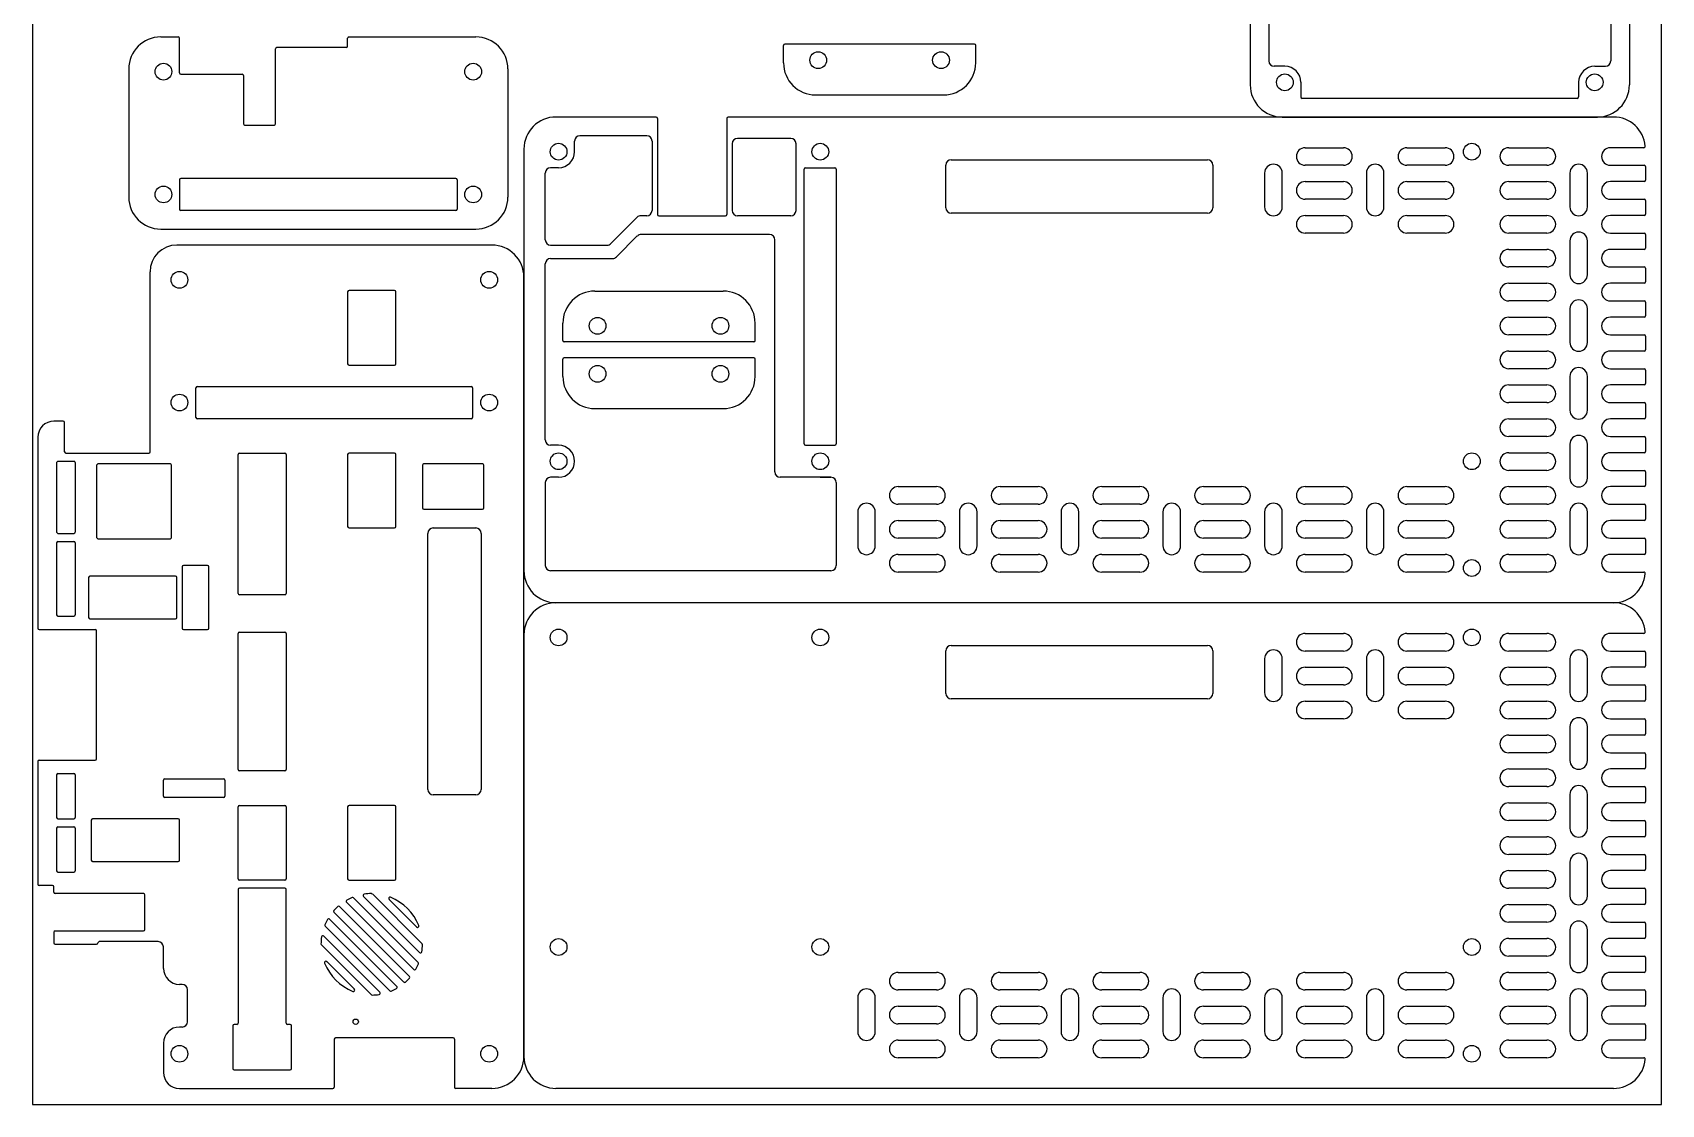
# Model space of a CAD drawing. Extents: x 0 to 305, y 0 to 305.
# Drawn here: x 0 to 305, y 0 to 200.8 of the extents above; entities that cross this region are included whole.
import ezdxf

# ---------------------------------------------------------------- set-up
doc = ezdxf.new("R2010")
doc.units = 0
doc.layers.get('0').update_dxf_attribs({"linetype": 'CONTINUOUS'})

msp = doc.modelspace()

# ---------------------------------------------------------------- linework, layer by layer
for p, q in [((0, 305), (0, 0)), ((305, 0), (305, 305)), ((228, 215), (228, 191)), ((299, 215), (299, 191)), ((231.5, 210.5), (231.5, 195.5)), ((295.5, 210.5), (295.5, 195.5)), ((24, 200), (27.25, 200)), ((27.5, 193.25), (27.5, 199.75)), ((59, 198.25), (59, 199.75)), ((59.25, 200), (83, 200)), ((140.61, 195.15), (140.61, 198.4)), ((176.36, 198.65), (140.86, 198.65)), ((176.61, 195.15), (176.61, 198.4)), ((58.75, 198), (45.75, 198)), ((18, 194), (18, 170)), ((27.75, 193), (39.25, 193)), ((89, 194), (89, 170)), ((234.5, 194.5), (232.5, 194.5)), ((292.5, 194.5), (294.5, 194.5)), ((146.61, 189.15), (170.61, 189.15)), ((237.5, 191.5), (237.5, 188.75)), ((289.5, 191.5), (289.5, 188.75)), ((289.25, 188.5), (237.75, 188.5)), ((116.75, 185), (98, 185)), ((296, 185), (130.25, 185)), ((234, 185), (237.5, 185)), ((237.5, 185), (293, 185)), ((115, 181.5), (102.5, 181.5)), ((141.96, 181), (132, 181)), ((142.96, 167.5), (142.96, 180)), ((92, 179), (92, 100)), ((144.46, 123.75), (144.46, 175.25)), ((150.5, 175.25), (150.5, 123.75)), ((27.5, 173.25), (27.5, 167.75)), ((79.25, 173.5), (27.75, 173.5)), ((79.5, 173.25), (79.5, 167.75)), ((79.25, 167.5), (27.75, 167.5)), ((24, 164), (27.5, 164)), ((27.5, 164), (83, 164)), ((86, 161), (27, 161)), ((22, 122.25), (22, 156)), ((67.75, 152.5), (59.25, 152.5)), ((92, 9), (92, 155)), ((59, 152.25), (59, 138.75)), ((68, 138.75), (68, 152.25)), ((105.3, 152.38), (129.3, 152.38)), ((99.3, 143.13), (99.3, 146.38)), ((135.3, 143.13), (135.3, 146.38)), ((135.05, 142.88), (99.55, 142.88)), ((59.25, 138.5), (67.75, 138.5)), ((99.3, 136.38), (99.3, 139.63)), ((135.05, 139.88), (99.55, 139.88)), ((135.3, 136.38), (135.3, 139.63)), ((30.6, 128.71), (30.6, 134.29)), ((30.85, 134.54), (82.15, 134.54)), ((82.4, 134.29), (82.4, 128.71)), ((82.15, 128.46), (30.85, 128.46)), ((105.3, 130.38), (129.3, 130.38)), ((6, 122.25), (6, 127.75)), ((6.25, 122), (21.75, 122)), ((38.75, 122), (47.25, 122)), ((67.75, 122), (59.25, 122)), ((4.5, 120.25), (4.5, 107.25)), ((4.75, 120.5), (7.75, 120.5)), ((8, 120.25), (8, 107.25)), ((12, 119.75), (12, 106.25)), ((25.75, 120), (12.25, 120)), ((26, 106.25), (26, 119.75)), ((38.5, 95.75), (38.5, 121.75)), ((47.5, 121.75), (47.5, 95.75)), ((59, 121.75), (59, 108.25)), ((68, 108.25), (68, 121.75)), ((73, 119.75), (73, 111.75)), ((84.25, 120), (73.25, 120)), ((84.5, 111.75), (84.5, 119.75)), ((96, 116.5), (96, 101)), ((73.25, 111.5), (84.25, 111.5)), ((4.75, 107), (7.75, 107)), ((59.25, 108), (67.75, 108)), ((4.5, 105.25), (4.5, 91.75)), ((4.75, 105.5), (7.75, 105.5)), ((8, 105.25), (8, 91.75)), ((12.25, 106), (25.75, 106)), ((28, 100.75), (28, 89.25)), ((32.75, 101), (28.25, 101)), ((33, 89.25), (33, 100.75)), ((10.5, 98.75), (10.5, 91.25)), ((26.75, 99), (10.75, 99)), ((27, 91.25), (27, 98.75)), ((149.5, 100), (97, 100)), ((47.25, 95.5), (38.75, 95.5)), ((4.75, 91.5), (7.75, 91.5)), ((296, 94), (98, 94)), ((296, 94), (98, 94)), ((1.25, 89), (11.75, 89)), ((10.75, 91), (26.75, 91)), ((12, 64.75), (12, 88.75)), ((28.25, 89), (32.75, 89)), ((38.75, 88.5), (47.25, 88.5)), ((38.5, 62.75), (38.5, 88.25)), ((47.5, 88.25), (47.5, 62.75)), ((92, 88), (92, 9)), ((1, 64.25), (1, 41.25)), ((1.25, 64.5), (11.75, 64.5)), ((4.5, 61.75), (4.5, 53.75)), ((4.75, 62), (7.75, 62)), ((8, 61.75), (8, 53.75)), ((24.75, 61), (35.75, 61)), ((47.25, 62.5), (38.75, 62.5)), ((24.5, 57.75), (24.5, 60.75)), ((36, 60.75), (36, 57.75)), ((35.75, 57.5), (24.75, 57.5)), ((38.5, 42.25), (38.5, 55.75)), ((38.75, 56), (47.25, 56)), ((47.5, 55.75), (47.5, 42.25)), ((59, 55.75), (59, 42.25)), ((67.75, 56), (59.25, 56)), ((68, 42.25), (68, 55.75)), ((4.75, 53.5), (7.75, 53.5)), ((4.75, 52), (7.75, 52)), ((11, 53.25), (11, 45.75)), ((27.25, 53.5), (11.25, 53.5)), ((27.5, 45.75), (27.5, 53.25)), ((4.5, 51.75), (4.5, 43.75)), ((8, 51.75), (8, 43.75)), ((4.75, 43.5), (7.75, 43.5)), ((11.25, 45.5), (27.25, 45.5)), ((38.5, 40.25), (38.5, 15.25)), ((47.25, 42), (38.75, 42)), ((47.25, 40.5), (38.75, 40.5)), ((47.5, 15.25), (47.5, 40.25)), ((59.25, 42), (67.75, 42)), ((20.75, 39.5), (4.25, 39.5)), ((21, 32.75), (21, 39.25)), ((4.25, 32.5), (20.75, 32.5)), ((23.5, 30.5), (12.5, 30.5)), ((37.5, 14.75), (37.5, 6.75)), ((48.25, 15), (47.75, 15)), ((48.5, 6.75), (48.5, 14.75)), ((37.75, 6.5), (48.25, 6.5)), ((0, 0), (305, 0)), ((27.5, 3), (56.25, 3)), ((296, 3), (98, 3))]:
    msp.add_line(p, q)
at = {"linetype": 'CONTINUOUS'}
for p, q in [((45.5, 183.75), (45.5, 197.75)), ((39.5, 192.75), (39.5, 183.75)), ((39.75, 183.5), (45.25, 183.5)), ((117, 184.75), (117, 166.75)), ((130, 184.75), (130, 166.75)), ((101.5, 178.5), (101.5, 180.5)), ((116, 180.5), (116, 167.5)), ((131, 180), (131, 167.5)), ((172, 177), (220, 177)), ((238.3, 179.25), (245.45, 179.25)), ((257.35, 179.25), (264.5, 179.25)), ((276.4, 179.25), (283.55, 179.25)), ((301.73, 179.25), (295.45, 179.25)), ((96, 162), (96, 174.5)), ((98.5, 175.5), (97, 175.5)), ((144.71, 175.5), (150.25, 175.5)), ((171, 168), (171, 176)), ((221, 176), (221, 168)), ((230.7, 174.5), (230.7, 168.15)), ((234, 168.15), (234, 174.5)), ((245.45, 175.95), (238.3, 175.95)), ((249.75, 174.5), (249.75, 168.15)), ((253.05, 168.15), (253.05, 174.5)), ((264.5, 175.95), (257.35, 175.95)), ((283.55, 175.95), (276.4, 175.95)), ((287.85, 174.5), (287.85, 168.15)), ((291.15, 168.15), (291.15, 174.5)), ((295.45, 175.95), (301.75, 175.95)), ((302, 175.7), (302, 173.15)), ((238.3, 172.9), (245.45, 172.9)), ((257.35, 172.9), (264.5, 172.9)), ((276.4, 172.9), (283.55, 172.9)), ((301.75, 172.9), (295.45, 172.9)), ((245.45, 169.6), (238.3, 169.6)), ((264.5, 169.6), (257.35, 169.6)), ((283.55, 169.6), (276.4, 169.6)), ((295.45, 169.6), (301.75, 169.6)), ((302, 169.35), (302, 166.8)), ((108.29, 161.29), (113.21, 166.21)), ((115, 166.5), (113.91, 166.5)), ((117.25, 166.5), (129.75, 166.5)), ((141.96, 166.5), (132, 166.5)), ((220, 167), (172, 167)), ((238.3, 166.55), (245.45, 166.55)), ((257.35, 166.55), (264.5, 166.55)), ((276.4, 166.55), (283.55, 166.55)), ((301.75, 166.55), (295.45, 166.55)), ((109.33, 158.79), (113.24, 162.71)), ((138, 163), (113.95, 163)), ((139, 118.5), (139, 162)), ((245.45, 163.25), (238.3, 163.25)), ((264.5, 163.25), (257.35, 163.25)), ((283.55, 163.25), (276.4, 163.25)), ((287.85, 161.8), (287.85, 155.45)), ((291.15, 155.45), (291.15, 161.8)), ((295.45, 163.25), (301.75, 163.25)), ((302, 163), (302, 160.45)), ((97, 161), (107.59, 161)), ((276.4, 160.2), (283.55, 160.2)), ((301.75, 160.2), (295.45, 160.2)), ((96, 124.5), (96, 157.5)), ((97, 158.5), (108.62, 158.5)), ((283.55, 156.9), (276.4, 156.9)), ((295.45, 156.9), (301.75, 156.9)), ((302, 156.65), (302, 154.1)), ((276.4, 153.85), (283.55, 153.85)), ((301.75, 153.85), (295.45, 153.85)), ((283.55, 150.55), (276.4, 150.55)), ((295.45, 150.55), (301.75, 150.55)), ((302, 150.3), (302, 147.75)), ((276.4, 147.5), (283.55, 147.5)), ((287.85, 149.1), (287.85, 142.75)), ((291.15, 142.75), (291.15, 149.1)), ((301.75, 147.5), (295.45, 147.5)), ((283.55, 144.2), (276.4, 144.2)), ((295.45, 144.2), (301.75, 144.2)), ((302, 143.95), (302, 141.4)), ((276.4, 141.15), (283.55, 141.15)), ((301.75, 141.15), (295.45, 141.15)), ((283.55, 137.85), (276.4, 137.85)), ((295.45, 137.85), (301.75, 137.85)), ((302, 137.6), (302, 135.05)), ((276.4, 134.8), (283.55, 134.8)), ((287.85, 136.4), (287.85, 130.05)), ((291.15, 130.05), (291.15, 136.4)), ((301.75, 134.8), (295.45, 134.8)), ((283.55, 131.5), (276.4, 131.5)), ((295.45, 131.5), (301.75, 131.5)), ((302, 131.25), (302, 128.7)), ((276.4, 128.45), (283.55, 128.45)), ((301.75, 128.45), (295.45, 128.45)), ((5.75, 128), (4, 128)), ((283.55, 125.15), (276.4, 125.15)), ((295.45, 125.15), (301.75, 125.15)), ((1, 125), (1, 89.25)), ((98.5, 123.5), (97, 123.5)), ((144.71, 123.5), (150.25, 123.5)), ((276.4, 122.1), (283.55, 122.1)), ((287.85, 123.7), (287.85, 117.35)), ((291.15, 117.35), (291.15, 123.7)), ((301.75, 122.1), (295.45, 122.1)), ((302, 124.9), (302, 122.35)), ((98.5, 117.5), (97, 117.5)), ((149.5, 117.5), (140, 117.5)), ((147.5, 117.5), (149.5, 117.5)), ((150.5, 116.5), (150.5, 101)), ((283.55, 118.8), (276.4, 118.8)), ((295.45, 118.8), (301.75, 118.8)), ((302, 118.55), (302, 116)), ((162.1, 115.75), (169.25, 115.75)), ((181.15, 115.75), (188.3, 115.75)), ((200.2, 115.75), (207.35, 115.75)), ((219.25, 115.75), (226.4, 115.75)), ((238.3, 115.75), (245.45, 115.75)), ((257.35, 115.75), (264.5, 115.75)), ((276.4, 115.75), (283.55, 115.75)), ((301.75, 115.75), (295.45, 115.75)), ((154.5, 111), (154.5, 104.65)), ((157.8, 104.65), (157.8, 111)), ((169.25, 112.45), (162.1, 112.45)), ((173.55, 111), (173.55, 104.65)), ((176.85, 104.65), (176.85, 111)), ((188.3, 112.45), (181.15, 112.45)), ((192.6, 111), (192.6, 104.65)), ((195.9, 104.65), (195.9, 111)), ((207.35, 112.45), (200.2, 112.45)), ((211.65, 111), (211.65, 104.65)), ((214.95, 104.65), (214.95, 111)), ((226.4, 112.45), (219.25, 112.45)), ((230.7, 111), (230.7, 104.65)), ((234, 104.65), (234, 111)), ((245.45, 112.45), (238.3, 112.45)), ((249.75, 111), (249.75, 104.65)), ((253.05, 104.65), (253.05, 111)), ((264.5, 112.45), (257.35, 112.45)), ((283.55, 112.45), (276.4, 112.45)), ((287.85, 111), (287.85, 104.65)), ((291.15, 104.65), (291.15, 111)), ((295.45, 112.45), (301.75, 112.45)), ((302, 112.2), (302, 109.65)), ((74, 59), (74, 107)), ((75, 108), (83, 108)), ((84, 107), (84, 59)), ((162.1, 109.4), (169.25, 109.4)), ((181.15, 109.4), (188.3, 109.4)), ((200.2, 109.4), (207.35, 109.4)), ((219.25, 109.4), (226.4, 109.4)), ((238.3, 109.4), (245.45, 109.4)), ((257.35, 109.4), (264.5, 109.4)), ((276.4, 109.4), (283.55, 109.4)), ((301.75, 109.4), (295.45, 109.4)), ((169.25, 106.1), (162.1, 106.1)), ((188.3, 106.1), (181.15, 106.1)), ((207.35, 106.1), (200.2, 106.1)), ((226.4, 106.1), (219.25, 106.1)), ((245.45, 106.1), (238.3, 106.1)), ((264.5, 106.1), (257.35, 106.1)), ((283.55, 106.1), (276.4, 106.1)), ((295.45, 106.1), (301.75, 106.1)), ((302, 105.85), (302, 103.3)), ((162.1, 103.05), (169.25, 103.05)), ((181.15, 103.05), (188.3, 103.05)), ((200.2, 103.05), (207.35, 103.05)), ((219.25, 103.05), (226.4, 103.05)), ((238.3, 103.05), (245.45, 103.05)), ((257.35, 103.05), (264.5, 103.05)), ((276.4, 103.05), (283.55, 103.05)), ((301.75, 103.05), (295.45, 103.05)), ((169.25, 99.75), (162.1, 99.75)), ((188.3, 99.75), (181.15, 99.75)), ((207.35, 99.75), (200.2, 99.75)), ((226.4, 99.75), (219.25, 99.75)), ((245.45, 99.75), (238.3, 99.75)), ((264.5, 99.75), (257.35, 99.75)), ((283.55, 99.75), (276.4, 99.75)), ((295.45, 99.75), (301.73, 99.75)), ((172, 86), (220, 86)), ((238.3, 88.25), (245.45, 88.25)), ((257.35, 88.25), (264.5, 88.25)), ((276.4, 88.25), (283.55, 88.25)), ((301.73, 88.25), (295.45, 88.25)), ((171, 77), (171, 85)), ((221, 85), (221, 77)), ((230.7, 83.5), (230.7, 77.15)), ((234, 77.15), (234, 83.5)), ((245.45, 84.95), (238.3, 84.95)), ((249.75, 83.5), (249.75, 77.15)), ((253.05, 77.15), (253.05, 83.5)), ((264.5, 84.95), (257.35, 84.95)), ((283.55, 84.95), (276.4, 84.95)), ((287.85, 83.5), (287.85, 77.15)), ((291.15, 77.15), (291.15, 83.5)), ((295.45, 84.95), (301.75, 84.95)), ((302, 84.7), (302, 82.15)), ((238.3, 81.9), (245.45, 81.9)), ((257.35, 81.9), (264.5, 81.9)), ((276.4, 81.9), (283.55, 81.9)), ((301.75, 81.9), (295.45, 81.9)), ((245.45, 78.6), (238.3, 78.6)), ((264.5, 78.6), (257.35, 78.6)), ((283.55, 78.6), (276.4, 78.6)), ((295.45, 78.6), (301.75, 78.6)), ((302, 78.35), (302, 75.8)), ((220, 76), (172, 76)), ((238.3, 75.55), (245.45, 75.55)), ((257.35, 75.55), (264.5, 75.55)), ((276.4, 75.55), (283.55, 75.55)), ((301.75, 75.55), (295.45, 75.55)), ((245.45, 72.25), (238.3, 72.25)), ((264.5, 72.25), (257.35, 72.25)), ((283.55, 72.25), (276.4, 72.25)), ((287.85, 70.8), (287.85, 64.45)), ((291.15, 64.45), (291.15, 70.8)), ((295.45, 72.25), (301.75, 72.25)), ((302, 72), (302, 69.45)), ((276.4, 69.2), (283.55, 69.2)), ((301.75, 69.2), (295.45, 69.2)), ((283.55, 65.9), (276.4, 65.9)), ((295.45, 65.9), (301.75, 65.9)), ((302, 65.65), (302, 63.1)), ((276.4, 62.85), (283.55, 62.85)), ((301.75, 62.85), (295.45, 62.85)), ((83, 58), (75, 58)), ((283.55, 59.55), (276.4, 59.55)), ((287.85, 58.1), (287.85, 51.75)), ((291.15, 51.75), (291.15, 58.1)), ((295.45, 59.55), (301.75, 59.55)), ((302, 59.3), (302, 56.75)), ((276.4, 56.5), (283.55, 56.5)), ((301.75, 56.5), (295.45, 56.5)), ((283.55, 53.2), (276.4, 53.2)), ((295.45, 53.2), (301.75, 53.2)), ((302, 52.95), (302, 50.4)), ((276.4, 50.15), (283.55, 50.15)), ((301.75, 50.15), (295.45, 50.15)), ((283.55, 46.85), (276.4, 46.85)), ((295.45, 46.85), (301.75, 46.85)), ((302, 46.6), (302, 44.05)), ((276.4, 43.8), (283.55, 43.8)), ((287.85, 45.4), (287.85, 39.05)), ((291.15, 39.05), (291.15, 45.4)), ((301.75, 43.8), (295.45, 43.8)), ((3.75, 41), (1.25, 41)), ((4, 39.75), (4, 40.75)), ((283.55, 40.5), (276.4, 40.5)), ((295.45, 40.5), (301.75, 40.5)), ((302, 40.25), (302, 37.7)), ((70.56, 24), (57.5, 37.06)), ((71.39, 25.29), (58.79, 37.89)), ((72.21, 26.6), (60.1, 38.71)), ((72.47, 28.45), (61.95, 38.97)), ((72.93, 30.12), (63.62, 39.43)), ((71.91, 33.25), (66.75, 38.41)), ((276.4, 37.45), (283.55, 37.45)), ((301.75, 37.45), (295.45, 37.45)), ((68.21, 22.11), (55.61, 34.71)), ((69.5, 22.94), (56.44, 36)), ((283.55, 34.15), (276.4, 34.15)), ((295.45, 34.15), (301.75, 34.15)), ((302, 33.9), (302, 31.35)), ((4, 32.25), (4, 30.25)), ((65.05, 21.03), (54.53, 31.55)), ((66.9, 21.29), (54.79, 33.4)), ((276.4, 31.1), (283.55, 31.1)), ((287.85, 32.7), (287.85, 26.35)), ((291.15, 26.35), (291.15, 32.7)), ((301.75, 31.1), (295.45, 31.1)), ((4.25, 30), (12, 30)), ((12.25, 30.25), (12.25, 30.25)), ((24.5, 25.5), (24.5, 29.5)), ((63.38, 20.57), (54.07, 29.88)), ((283.55, 27.8), (276.4, 27.8)), ((295.45, 27.8), (301.75, 27.8)), ((302, 27.55), (302, 25)), ((60.25, 21.59), (55.09, 26.75)), ((162.1, 24.75), (169.25, 24.75)), ((181.15, 24.75), (188.3, 24.75)), ((200.2, 24.75), (207.35, 24.75)), ((219.25, 24.75), (226.4, 24.75)), ((238.3, 24.75), (245.45, 24.75)), ((257.35, 24.75), (264.5, 24.75)), ((276.4, 24.75), (283.55, 24.75)), ((301.75, 24.75), (295.45, 24.75)), ((28, 22.5), (27.5, 22.5)), ((29, 15.5), (29, 21.5)), ((169.25, 21.45), (162.1, 21.45)), ((188.3, 21.45), (181.15, 21.45)), ((207.35, 21.45), (200.2, 21.45)), ((226.4, 21.45), (219.25, 21.45)), ((245.45, 21.45), (238.3, 21.45)), ((264.5, 21.45), (257.35, 21.45)), ((283.55, 21.45), (276.4, 21.45)), ((295.45, 21.45), (301.75, 21.45)), ((154.5, 20), (154.5, 13.65)), ((157.8, 13.65), (157.8, 20)), ((162.1, 18.4), (169.25, 18.4)), ((173.55, 20), (173.55, 13.65)), ((176.85, 13.65), (176.85, 20)), ((181.15, 18.4), (188.3, 18.4)), ((192.6, 20), (192.6, 13.65)), ((195.9, 13.65), (195.9, 20)), ((200.2, 18.4), (207.35, 18.4)), ((211.65, 20), (211.65, 13.65)), ((214.95, 13.65), (214.95, 20)), ((219.25, 18.4), (226.4, 18.4)), ((230.7, 20), (230.7, 13.65)), ((234, 13.65), (234, 20)), ((238.3, 18.4), (245.45, 18.4)), ((249.75, 20), (249.75, 13.65)), ((253.05, 13.65), (253.05, 20)), ((257.35, 18.4), (264.5, 18.4)), ((276.4, 18.4), (283.55, 18.4)), ((287.85, 20), (287.85, 13.65)), ((291.15, 13.65), (291.15, 20)), ((301.75, 18.4), (295.45, 18.4)), ((302, 21.2), (302, 18.65)), ((28, 14.5), (27.5, 14.5)), ((38.25, 15), (37.75, 15)), ((56.5, 12.25), (56.5, 3.25)), ((78.75, 12.5), (56.75, 12.5)), ((79, 12.25), (79, 3.25)), ((169.25, 15.1), (162.1, 15.1)), ((188.3, 15.1), (181.15, 15.1)), ((207.35, 15.1), (200.2, 15.1)), ((226.4, 15.1), (219.25, 15.1)), ((245.45, 15.1), (238.3, 15.1)), ((264.5, 15.1), (257.35, 15.1)), ((283.55, 15.1), (276.4, 15.1)), ((295.45, 15.1), (301.75, 15.1)), ((302, 14.85), (302, 12.3)), ((24.5, 11.5), (24.5, 6)), ((162.1, 12.05), (169.25, 12.05)), ((181.15, 12.05), (188.3, 12.05)), ((200.2, 12.05), (207.35, 12.05)), ((219.25, 12.05), (226.4, 12.05)), ((238.3, 12.05), (245.45, 12.05)), ((257.35, 12.05), (264.5, 12.05)), ((276.4, 12.05), (283.55, 12.05)), ((301.75, 12.05), (295.45, 12.05)), ((169.25, 8.75), (162.1, 8.75)), ((188.3, 8.75), (181.15, 8.75)), ((207.35, 8.75), (200.2, 8.75)), ((226.4, 8.75), (219.25, 8.75)), ((245.45, 8.75), (238.3, 8.75)), ((264.5, 8.75), (257.35, 8.75)), ((283.55, 8.75), (276.4, 8.75)), ((295.45, 8.75), (301.73, 8.75)), ((86, 3), (79.25, 3))]:
    msp.add_line(p, q, dxfattribs=at)
for centre in [(147.11, 195.65), (170.11, 195.65), (24.5, 193.5), (82.5, 193.5), (234.5, 191.5), (292.5, 191.5), (98.5, 178.5), (147.5, 178.5), (24.5, 170.5), (82.5, 170.5), (85.5, 154.5), (105.8, 145.88), (128.8, 145.88), (105.8, 136.88), (128.8, 136.88), (85.5, 131.5), (98.5, 87.5), (147.5, 87.5)]:
    msp.add_circle(centre, 1.57)
for centre, radius in [((269.5, 178.5), 1.57), ((27.5, 154.5), 1.57), ((27.5, 131.5), 1.57), ((98.5, 120.5), 1.57), ((147.5, 120.5), 1.57), ((269.5, 120.5), 1.57), ((269.5, 100.5), 1.57), ((269.5, 87.5), 1.57), ((98.5, 29.5), 1.57), ((147.5, 29.5), 1.57), ((269.5, 29.5), 1.57), ((60.5, 15.5), 0.5), ((27.5, 9.5), 1.57), ((85.5, 9.5), 1.57), ((269.5, 9.5), 1.57)]:
    msp.add_circle(centre, radius, dxfattribs=at)
for centre, radius, start, end in [((24, 194), 6, 90, 180), ((27.25, 199.75), 0.25, 0, 90), ((58.75, 198.25), 0.25, 270, 0), ((59.25, 199.75), 0.25, 90, 180), ((83, 194), 6, 0, 90), ((140.86, 198.4), 0.25, 90, 180), ((176.36, 198.4), 0.25, 0, 90), ((45.75, 197.75), 0.25, 90, 180), ((232.5, 195.5), 1, 180, 270), ((294.5, 195.5), 1, 270, 0), ((27.75, 193.25), 0.25, 180, 270), ((146.61, 195.15), 6, 180, 270), ((170.61, 195.15), 6, 270, 0), ((234.5, 191.5), 3, 0, 90), ((292.5, 191.5), 3, 90, 180), ((234, 191), 6, 180, 270), ((293, 191), 6, 270, 0), ((237.75, 188.75), 0.25, 180, 270), ((289.25, 188.75), 0.25, 270, 0), ((98, 179), 6, 90, 180), ((141.96, 180), 1, 0, 90), ((27.75, 173.25), 0.25, 90, 180), ((79.25, 173.25), 0.25, 0, 90), ((24, 170), 6, 180, 270), ((27.75, 167.75), 0.25, 180, 270), ((79.25, 167.75), 0.25, 270, 0), ((83, 170), 6, 270, 0), ((27, 156), 5, 90, 180), ((86, 155), 6, 0, 90), ((59.25, 152.25), 0.25, 90, 180), ((67.75, 152.25), 0.25, 0, 90), ((105.3, 146.38), 6, 90, 180), ((129.3, 146.38), 6, 0, 90), ((99.55, 143.13), 0.25, 180, 270), ((135.05, 143.13), 0.25, 270, 0), ((59.25, 138.75), 0.25, 180, 270), ((67.75, 138.75), 0.25, 270, 0), ((99.55, 139.63), 0.25, 90, 180), ((135.05, 139.63), 0.25, 0, 90), ((30.85, 134.29), 0.25, 90, 180), ((82.15, 134.29), 0.25, 0, 90), ((105.3, 136.38), 6, 180, 270), ((129.3, 136.38), 6, 270, 0), ((30.85, 128.71), 0.25, 180, 270), ((82.15, 128.71), 0.25, 270, 0), ((6.25, 122.25), 0.25, 180, 270), ((21.75, 122.25), 0.25, 270, 0), ((38.75, 121.75), 0.25, 90, 180), ((47.25, 121.75), 0.25, 0, 90), ((59.25, 121.75), 0.25, 90, 180), ((67.75, 121.75), 0.25, 0, 90), ((4.75, 120.25), 0.25, 90, 180), ((7.75, 120.25), 0.25, 0, 90), ((12.25, 119.75), 0.25, 90, 180), ((25.75, 119.75), 0.25, 0, 90), ((73.25, 119.75), 0.25, 90, 180), ((84.25, 119.75), 0.25, 0, 90), ((73.25, 111.75), 0.25, 180, 270), ((84.25, 111.75), 0.25, 270, 0), ((4.75, 107.25), 0.25, 180, 270), ((7.75, 107.25), 0.25, 270, 0), ((59.25, 108.25), 0.25, 180, 270), ((67.75, 108.25), 0.25, 270, 0), ((4.75, 105.25), 0.25, 90, 180), ((7.75, 105.25), 0.25, 0, 90), ((12.25, 106.25), 0.25, 180, 270), ((25.75, 106.25), 0.25, 270, 0), ((28.25, 100.75), 0.25, 90, 180), ((32.75, 100.75), 0.25, 0, 90), ((97, 101), 1, 180, 270), ((10.75, 98.75), 0.25, 90, 180), ((26.75, 98.75), 0.25, 0, 90), ((98, 100), 6, 180, 270), ((38.75, 95.75), 0.25, 180, 270), ((47.25, 95.75), 0.25, 270, 0), ((4.75, 91.75), 0.25, 180, 270), ((7.75, 91.75), 0.25, 270, 0), ((98, 88), 6, 90, 180), ((10.75, 91.25), 0.25, 180, 270), ((11.75, 88.75), 0.25, 0, 90), ((26.75, 91.25), 0.25, 270, 0), ((28.25, 89.25), 0.25, 180, 270), ((32.75, 89.25), 0.25, 270, 0), ((38.75, 88.25), 0.25, 90, 180), ((47.25, 88.25), 0.25, 0, 90), ((1.25, 64.25), 0.25, 90, 180), ((11.75, 64.75), 0.25, 270, 0), ((4.75, 61.75), 0.25, 90, 180), ((7.75, 61.75), 0.25, 0, 90), ((24.75, 60.75), 0.25, 90, 180), ((35.75, 60.75), 0.25, 0, 90), ((38.75, 62.75), 0.25, 180, 270), ((47.25, 62.75), 0.25, 270, 0), ((24.75, 57.75), 0.25, 180, 270), ((35.75, 57.75), 0.25, 270, 0), ((38.75, 55.75), 0.25, 90, 180), ((47.25, 55.75), 0.25, 0, 90), ((59.25, 55.75), 0.25, 90, 180), ((67.75, 55.75), 0.25, 0, 90), ((4.75, 53.75), 0.25, 180, 270), ((4.75, 51.75), 0.25, 90, 180), ((7.75, 53.75), 0.25, 270, 0), ((7.75, 51.75), 0.25, 0, 90), ((11.25, 53.25), 0.25, 90, 180), ((27.25, 53.25), 0.25, 0, 90), ((11.25, 45.75), 0.25, 180, 270), ((27.25, 45.75), 0.25, 270, 0), ((4.75, 43.75), 0.25, 180, 270), ((7.75, 43.75), 0.25, 270, 0), ((38.75, 42.25), 0.25, 180, 270), ((38.75, 40.25), 0.25, 90, 180), ((47.25, 42.25), 0.25, 270, 0), ((47.25, 40.25), 0.25, 0, 90), ((59.25, 42.25), 0.25, 180, 270), ((67.75, 42.25), 0.25, 270, 0), ((20.75, 39.25), 0.25, 0, 90), ((20.75, 32.75), 0.25, 270, 0), ((47.75, 15.25), 0.25, 180, 270), ((37.75, 14.75), 0.25, 90, 180), ((48.25, 14.75), 0.25, 0, 90), ((37.75, 6.75), 0.25, 180, 270), ((48.25, 6.75), 0.25, 270, 0), ((86, 9), 6, 270, 0), ((98, 9), 6, 180, 270)]:
    msp.add_arc(centre, radius, start, end)
for centre, radius, start, end in [((39.25, 192.75), 0.25, 0, 90), ((39.75, 183.75), 0.25, 180, 270), ((45.25, 183.75), 0.25, 270, 0), ((116.75, 184.75), 0.25, 0, 90), ((130.25, 184.75), 0.25, 90, 180), ((296, 179), 6, 4.9885, 90), ((102.5, 180.5), 1, 90, 180), ((115, 180.5), 1, 0, 90), ((132, 180), 1, 90, 180), ((98.5, 178.5), 3, 270, 0), ((172, 176), 1, 90, 180), ((220, 176), 1, 0, 90), ((238.3, 177.6), 1.65, 90, 270), ((245.45, 177.6), 1.65, 270, 90), ((257.35, 177.6), 1.65, 90, 270), ((264.5, 177.6), 1.65, 270, 90), ((276.4, 177.6), 1.65, 90, 270), ((283.55, 177.6), 1.65, 270, 90), ((295.45, 177.6), 1.65, 90, 270), ((301.73, 179.5), 0.25, 270, 4.9885), ((97, 174.5), 1, 90, 180), ((144.71, 175.25), 0.25, 90, 180), ((150.25, 175.25), 0.25, 0, 90), ((232.35, 174.5), 1.65, 0, 180), ((251.4, 174.5), 1.65, 0, 180), ((289.5, 174.5), 1.65, 0, 180), ((301.75, 175.7), 0.25, 0, 90), ((238.3, 171.25), 1.65, 90, 270), ((245.45, 171.25), 1.65, 270, 90), ((257.35, 171.25), 1.65, 90, 270), ((264.5, 171.25), 1.65, 270, 90), ((276.4, 171.25), 1.65, 90, 270), ((283.55, 171.25), 1.65, 270, 90), ((295.45, 171.25), 1.65, 90, 270), ((301.75, 173.15), 0.25, 270, 0), ((172, 168), 1, 180, 270), ((220, 168), 1, 270, 0), ((232.35, 168.15), 1.65, 180, 0), ((251.4, 168.15), 1.65, 180, 0), ((289.5, 168.15), 1.65, 180, 0), ((301.75, 169.35), 0.25, 0, 90), ((113.91, 165.5), 1, 90, 135), ((115, 167.5), 1, 270, 0), ((117.25, 166.75), 0.25, 180, 270), ((129.75, 166.75), 0.25, 270, 0), ((132, 167.5), 1, 180, 270), ((141.96, 167.5), 1, 270, 0), ((238.3, 164.9), 1.65, 90, 270), ((245.45, 164.9), 1.65, 270, 90), ((257.35, 164.9), 1.65, 90, 270), ((264.5, 164.9), 1.65, 270, 90), ((276.4, 164.9), 1.65, 90, 270), ((283.55, 164.9), 1.65, 270, 90), ((295.45, 164.9), 1.65, 90, 270), ((301.75, 166.8), 0.25, 270, 0), ((97, 162), 1, 180, 270), ((113.95, 162), 1, 90, 135), ((138, 162), 1, 0, 90), ((289.5, 161.8), 1.65, 0, 180), ((301.75, 163), 0.25, 0, 90), ((107.59, 162), 1, 270, 315), ((108.62, 159.5), 1, 270, 315), ((276.4, 158.55), 1.65, 90, 270), ((283.55, 158.55), 1.65, 270, 90), ((295.45, 158.55), 1.65, 90, 270), ((301.75, 160.45), 0.25, 270, 0), ((97, 157.5), 1, 90, 180), ((301.75, 156.65), 0.25, 0, 90), ((276.4, 152.2), 1.65, 90, 270), ((283.55, 152.2), 1.65, 270, 90), ((289.5, 155.45), 1.65, 180, 0), ((295.45, 152.2), 1.65, 90, 270), ((301.75, 154.1), 0.25, 270, 0), ((289.5, 149.1), 1.65, 0, 180), ((301.75, 150.3), 0.25, 0, 90), ((276.4, 145.85), 1.65, 90, 270), ((283.55, 145.85), 1.65, 270, 90), ((295.45, 145.85), 1.65, 90, 270), ((301.75, 147.75), 0.25, 270, 0), ((301.75, 143.95), 0.25, 0, 90), ((276.4, 139.5), 1.65, 90, 270), ((283.55, 139.5), 1.65, 270, 90), ((289.5, 142.75), 1.65, 180, 0), ((295.45, 139.5), 1.65, 90, 270), ((301.75, 141.4), 0.25, 270, 0), ((289.5, 136.4), 1.65, 0, 180), ((301.75, 137.6), 0.25, 0, 90), ((276.4, 133.15), 1.65, 90, 270), ((283.55, 133.15), 1.65, 270, 90), ((295.45, 133.15), 1.65, 90, 270), ((301.75, 135.05), 0.25, 270, 0), ((301.75, 131.25), 0.25, 0, 90), ((276.4, 126.8), 1.65, 90, 270), ((283.55, 126.8), 1.65, 270, 90), ((289.5, 130.05), 1.65, 180, 0), ((295.45, 126.8), 1.65, 90, 270), ((301.75, 128.7), 0.25, 270, 0), ((4, 125), 3, 90, 180), ((5.75, 127.75), 0.25, 0, 90), ((289.5, 123.7), 1.65, 0, 180), ((301.75, 124.9), 0.25, 0, 90), ((97, 124.5), 1, 180, 270), ((98.5, 120.5), 3, 270, 90), ((144.71, 123.75), 0.25, 180, 270), ((150.25, 123.75), 0.25, 270, 0), ((276.4, 120.45), 1.65, 90, 270), ((283.55, 120.45), 1.65, 270, 90), ((295.45, 120.45), 1.65, 90, 270), ((301.75, 122.35), 0.25, 270, 0), ((97, 116.5), 1, 90, 180), ((140, 118.5), 1, 180, 270), ((149.5, 116.5), 1, 0, 90), ((289.5, 117.35), 1.65, 180, 0), ((301.75, 118.55), 0.25, 0, 90), ((301.75, 116), 0.25, 270, 0), ((162.1, 114.1), 1.65, 90, 270), ((169.25, 114.1), 1.65, 270, 90), ((181.15, 114.1), 1.65, 90, 270), ((188.3, 114.1), 1.65, 270, 90), ((200.2, 114.1), 1.65, 90, 270), ((207.35, 114.1), 1.65, 270, 90), ((219.25, 114.1), 1.65, 90, 270), ((226.4, 114.1), 1.65, 270, 90), ((238.3, 114.1), 1.65, 90, 270), ((245.45, 114.1), 1.65, 270, 90), ((257.35, 114.1), 1.65, 90, 270), ((264.5, 114.1), 1.65, 270, 90), ((276.4, 114.1), 1.65, 90, 270), ((283.55, 114.1), 1.65, 270, 90), ((295.45, 114.1), 1.65, 90, 270), ((156.15, 111), 1.65, 0, 180), ((175.2, 111), 1.65, 0, 180), ((194.25, 111), 1.65, 0, 180), ((213.3, 111), 1.65, 0, 180), ((232.35, 111), 1.65, 0, 180), ((251.4, 111), 1.65, 0, 180), ((289.5, 111), 1.65, 0, 180), ((301.75, 112.2), 0.25, 0, 90), ((75, 107), 1, 90, 180), ((83, 107), 1, 0, 90), ((162.1, 107.75), 1.65, 90, 270), ((169.25, 107.75), 1.65, 270, 90), ((181.15, 107.75), 1.65, 90, 270), ((188.3, 107.75), 1.65, 270, 90), ((200.2, 107.75), 1.65, 90, 270), ((207.35, 107.75), 1.65, 270, 90), ((219.25, 107.75), 1.65, 90, 270), ((226.4, 107.75), 1.65, 270, 90), ((238.3, 107.75), 1.65, 90, 270), ((245.45, 107.75), 1.65, 270, 90), ((257.35, 107.75), 1.65, 90, 270), ((264.5, 107.75), 1.65, 270, 90), ((276.4, 107.75), 1.65, 90, 270), ((283.55, 107.75), 1.65, 270, 90), ((295.45, 107.75), 1.65, 90, 270), ((301.75, 109.65), 0.25, 270, 0), ((156.15, 104.65), 1.65, 180, 0), ((175.2, 104.65), 1.65, 180, 0), ((194.25, 104.65), 1.65, 180, 0), ((213.3, 104.65), 1.65, 180, 0), ((232.35, 104.65), 1.65, 180, 0), ((251.4, 104.65), 1.65, 180, 0), ((289.5, 104.65), 1.65, 180, 0), ((301.75, 105.85), 0.25, 0, 90), ((149.5, 101), 1, 270, 0), ((162.1, 101.4), 1.65, 90, 270), ((169.25, 101.4), 1.65, 270, 90), ((181.15, 101.4), 1.65, 90, 270), ((188.3, 101.4), 1.65, 270, 90), ((200.2, 101.4), 1.65, 90, 270), ((207.35, 101.4), 1.65, 270, 90), ((219.25, 101.4), 1.65, 90, 270), ((226.4, 101.4), 1.65, 270, 90), ((238.3, 101.4), 1.65, 90, 270), ((245.45, 101.4), 1.65, 270, 90), ((257.35, 101.4), 1.65, 90, 270), ((264.5, 101.4), 1.65, 270, 90), ((276.4, 101.4), 1.65, 90, 270), ((283.55, 101.4), 1.65, 270, 90), ((295.45, 101.4), 1.65, 90, 270), ((301.75, 103.3), 0.25, 270, 0), ((296, 100), 6, 270, 355.0115), ((301.73, 99.5), 0.25, 355.0115, 90), ((296, 88), 6, 4.9885, 90), ((1.25, 89.25), 0.25, 180, 270), ((301.73, 88.5), 0.25, 270, 4.9885), ((172, 85), 1, 90, 180), ((220, 85), 1, 0, 90), ((238.3, 86.6), 1.65, 90, 270), ((245.45, 86.6), 1.65, 270, 90), ((257.35, 86.6), 1.65, 90, 270), ((264.5, 86.6), 1.65, 270, 90), ((276.4, 86.6), 1.65, 90, 270), ((283.55, 86.6), 1.65, 270, 90), ((295.45, 86.6), 1.65, 90, 270), ((232.35, 83.5), 1.65, 0, 180), ((251.4, 83.5), 1.65, 0, 180), ((289.5, 83.5), 1.65, 0, 180), ((301.75, 84.7), 0.25, 0, 90), ((238.3, 80.25), 1.65, 90, 270), ((245.45, 80.25), 1.65, 270, 90), ((257.35, 80.25), 1.65, 90, 270), ((264.5, 80.25), 1.65, 270, 90), ((276.4, 80.25), 1.65, 90, 270), ((283.55, 80.25), 1.65, 270, 90), ((295.45, 80.25), 1.65, 90, 270), ((301.75, 82.15), 0.25, 270, 0), ((172, 77), 1, 180, 270), ((220, 77), 1, 270, 0), ((232.35, 77.15), 1.65, 180, 0), ((251.4, 77.15), 1.65, 180, 0), ((289.5, 77.15), 1.65, 180, 0), ((301.75, 78.35), 0.25, 0, 90), ((238.3, 73.9), 1.65, 90, 270), ((245.45, 73.9), 1.65, 270, 90), ((257.35, 73.9), 1.65, 90, 270), ((264.5, 73.9), 1.65, 270, 90), ((276.4, 73.9), 1.65, 90, 270), ((283.55, 73.9), 1.65, 270, 90), ((295.45, 73.9), 1.65, 90, 270), ((301.75, 75.8), 0.25, 270, 0), ((289.5, 70.8), 1.65, 0, 180), ((301.75, 72), 0.25, 0, 90), ((276.4, 67.55), 1.65, 90, 270), ((283.55, 67.55), 1.65, 270, 90), ((295.45, 67.55), 1.65, 90, 270), ((301.75, 69.45), 0.25, 270, 0), ((289.5, 64.45), 1.65, 180, 0), ((301.75, 65.65), 0.25, 0, 90), ((276.4, 61.2), 1.65, 90, 270), ((283.55, 61.2), 1.65, 270, 90), ((295.45, 61.2), 1.65, 90, 270), ((301.75, 63.1), 0.25, 270, 0), ((75, 59), 1, 180, 270), ((83, 59), 1, 270, 0), ((289.5, 58.1), 1.65, 0, 180), ((301.75, 59.3), 0.25, 0, 90), ((276.4, 54.85), 1.65, 90, 270), ((283.55, 54.85), 1.65, 270, 90), ((295.45, 54.85), 1.65, 90, 270), ((301.75, 56.75), 0.25, 270, 0), ((301.75, 52.95), 0.25, 0, 90), ((276.4, 48.5), 1.65, 90, 270), ((283.55, 48.5), 1.65, 270, 90), ((289.5, 51.75), 1.65, 180, 0), ((295.45, 48.5), 1.65, 90, 270), ((301.75, 50.4), 0.25, 270, 0), ((289.5, 45.4), 1.65, 0, 180), ((301.75, 46.6), 0.25, 0, 90), ((276.4, 42.15), 1.65, 90, 270), ((283.55, 42.15), 1.65, 270, 90), ((295.45, 42.15), 1.65, 90, 270), ((301.75, 44.05), 0.25, 270, 0), ((1.25, 41.25), 0.25, 180, 270), ((3.75, 40.75), 0.25, 0, 90), ((4.25, 39.75), 0.25, 180, 270), ((301.75, 40.25), 0.25, 0, 90), ((63.5, 30), 9.5, 131.9014, 138.0986), ((57.32, 36.88), 0.25, 45, 131.9014), ((58.97, 38.07), 0.25, 119.3196, 225), ((63.5, 30), 9.5, 112.7667, 119.3196), ((59.92, 38.53), 0.25, 45, 112.7667), ((62.13, 39.15), 0.25, 98.5163, 225), ((63.5, 30), 9.5, 90.3558, 98.5163), ((63.44, 39.25), 0.25, 45, 90.3558), ((66.93, 38.59), 0.25, 68.2315, 225), ((63.5, 30), 9.5, 21.7685, 68.2315), ((276.4, 35.8), 1.65, 90, 270), ((283.55, 35.8), 1.65, 270, 90), ((289.5, 39.05), 1.65, 180, 0), ((295.45, 35.8), 1.65, 90, 270), ((301.75, 37.7), 0.25, 270, 0), ((54.97, 33.58), 0.25, 157.2333, 225), ((63.5, 30), 9.5, 150.6804, 157.2333), ((55.43, 34.53), 0.25, 45, 150.6804), ((56.62, 36.18), 0.25, 138.0986, 225), ((289.5, 32.7), 1.65, 0, 180), ((301.75, 33.9), 0.25, 0, 90), ((4.25, 32.25), 0.25, 90, 180), ((12.5, 30.25), 0.25, 90, 180), ((23.5, 29.5), 1, 0, 90), ((63.5, 30), 9.5, 171.4837, 179.6442), ((54.35, 31.37), 0.25, 45, 171.4837), ((72.09, 33.43), 0.25, 225, 21.7685), ((276.4, 29.45), 1.65, 90, 270), ((283.55, 29.45), 1.65, 270, 90), ((295.45, 29.45), 1.65, 90, 270), ((301.75, 31.35), 0.25, 270, 0), ((4.25, 30.25), 0.25, 180, 270), ((12, 30.25), 0.25, 270, 0), ((54.25, 30.06), 0.25, 179.6442, 225), ((72.65, 28.63), 0.25, 225, 351.4837), ((63.5, 30), 9.5, 351.4837, 359.6442), ((72.75, 29.94), 0.25, 359.6442, 45), ((301.75, 27.55), 0.25, 0, 90), ((27.5, 25.5), 3, 180, 270), ((54.91, 26.57), 0.25, 45, 201.7685), ((63.5, 30), 9.5, 201.7685, 248.2315), ((71.57, 25.47), 0.25, 225, 330.6804), ((63.5, 30), 9.5, 330.6804, 337.2333), ((72.03, 26.42), 0.25, 337.2333, 45), ((162.1, 23.1), 1.65, 90, 270), ((169.25, 23.1), 1.65, 270, 90), ((181.15, 23.1), 1.65, 90, 270), ((188.3, 23.1), 1.65, 270, 90), ((200.2, 23.1), 1.65, 90, 270), ((207.35, 23.1), 1.65, 270, 90), ((219.25, 23.1), 1.65, 90, 270), ((226.4, 23.1), 1.65, 270, 90), ((238.3, 23.1), 1.65, 90, 270), ((245.45, 23.1), 1.65, 270, 90), ((257.35, 23.1), 1.65, 90, 270), ((264.5, 23.1), 1.65, 270, 90), ((276.4, 23.1), 1.65, 90, 270), ((283.55, 23.1), 1.65, 270, 90), ((289.5, 26.35), 1.65, 180, 0), ((295.45, 23.1), 1.65, 90, 270), ((301.75, 25), 0.25, 270, 0), ((28, 21.5), 1, 0, 90), ((60.07, 21.41), 0.25, 248.2315, 45), ((63.5, 30), 9.5, 292.7667, 299.3196), ((68.03, 21.93), 0.25, 299.3196, 45), ((69.68, 23.12), 0.25, 225, 311.9014), ((63.5, 30), 9.5, 311.9014, 318.0986), ((70.38, 23.82), 0.25, 318.0986, 45), ((156.15, 20), 1.65, 0, 180), ((175.2, 20), 1.65, 0, 180), ((194.25, 20), 1.65, 0, 180), ((213.3, 20), 1.65, 0, 180), ((232.35, 20), 1.65, 0, 180), ((251.4, 20), 1.65, 0, 180), ((289.5, 20), 1.65, 0, 180), ((301.75, 21.2), 0.25, 0, 90), ((63.56, 20.75), 0.25, 225, 270.3558), ((63.5, 30), 9.5, 270.3558, 278.5163), ((64.87, 20.85), 0.25, 278.5163, 45), ((67.08, 21.47), 0.25, 225, 292.7667), ((162.1, 16.75), 1.65, 90, 270), ((169.25, 16.75), 1.65, 270, 90), ((181.15, 16.75), 1.65, 90, 270), ((188.3, 16.75), 1.65, 270, 90), ((200.2, 16.75), 1.65, 90, 270), ((207.35, 16.75), 1.65, 270, 90), ((219.25, 16.75), 1.65, 90, 270), ((226.4, 16.75), 1.65, 270, 90), ((238.3, 16.75), 1.65, 90, 270), ((245.45, 16.75), 1.65, 270, 90), ((257.35, 16.75), 1.65, 90, 270), ((264.5, 16.75), 1.65, 270, 90), ((276.4, 16.75), 1.65, 90, 270), ((283.55, 16.75), 1.65, 270, 90), ((295.45, 16.75), 1.65, 90, 270), ((301.75, 18.65), 0.25, 270, 0), ((28, 15.5), 1, 270, 0), ((38.25, 15.25), 0.25, 270, 0), ((27.5, 11.5), 3, 90, 180), ((56.75, 12.25), 0.25, 90, 180), ((78.75, 12.25), 0.25, 0, 90), ((156.15, 13.65), 1.65, 180, 0), ((175.2, 13.65), 1.65, 180, 0), ((194.25, 13.65), 1.65, 180, 0), ((213.3, 13.65), 1.65, 180, 0), ((232.35, 13.65), 1.65, 180, 0), ((251.4, 13.65), 1.65, 180, 0), ((289.5, 13.65), 1.65, 180, 0), ((301.75, 14.85), 0.25, 0, 90), ((301.75, 12.3), 0.25, 270, 0), ((162.1, 10.4), 1.65, 90, 270), ((169.25, 10.4), 1.65, 270, 90), ((181.15, 10.4), 1.65, 90, 270), ((188.3, 10.4), 1.65, 270, 90), ((200.2, 10.4), 1.65, 90, 270), ((207.35, 10.4), 1.65, 270, 90), ((219.25, 10.4), 1.65, 90, 270), ((226.4, 10.4), 1.65, 270, 90), ((238.3, 10.4), 1.65, 90, 270), ((245.45, 10.4), 1.65, 270, 90), ((257.35, 10.4), 1.65, 90, 270), ((264.5, 10.4), 1.65, 270, 90), ((276.4, 10.4), 1.65, 90, 270), ((283.55, 10.4), 1.65, 270, 90), ((295.45, 10.4), 1.65, 90, 270), ((296, 9), 6, 270, 355.0115), ((301.73, 8.5), 0.25, 355.0115, 90), ((27.5, 6), 3, 180, 270), ((56.25, 3.25), 0.25, 270, 0), ((79.25, 3.25), 0.25, 180, 270)]:
    msp.add_arc(centre, radius, start, end, dxfattribs=at)

doc.saveas('drawing.dxf')
